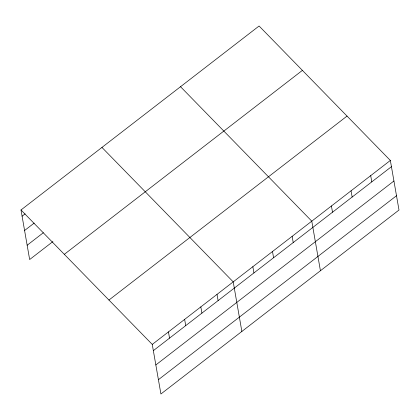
<?xml version="1.0" encoding="UTF-8"?>
<svg xmlns="http://www.w3.org/2000/svg" width="420" height="420" viewBox="0 0 420 420"><rect width="100%" height="100%" fill="white"/><g stroke="black" fill="none" stroke-linecap="round" stroke-linejoin="round"><path stroke-width="0.63" d="M21 209.963L259.088 26.009L390.348 160.456L399 210.037L160.912 393.992L152.255 344.416L21 209.963L29.652 259.544L52.925 241.563M22.087 216.195L25.121 213.853M24.586 230.501L34.199 223.072M27.158 245.238L43.344 232.727M64.312 254.336L302.405 70.376M108.943 300.048L347.03 116.088M152.255 344.416L390.348 160.456M153.347 350.647L391.435 166.688M155.841 364.949L393.934 180.994M158.413 379.691L396.501 195.731M180.521 86.714L311.776 221.162L320.429 270.743M101.95 147.42L233.21 281.867L241.862 331.448M370.703 175.634L371.794 181.865M351.062 190.811L352.149 197.043M331.422 205.989L332.509 212.216M292.136 236.339L293.223 242.571M272.491 251.517L273.583 257.749M252.851 266.695L253.937 272.927M217.019 294.378L218.106 300.61M200.828 306.889L201.915 313.12M184.637 319.394L185.724 325.626M168.446 331.905L169.533 338.137"/></g></svg>
